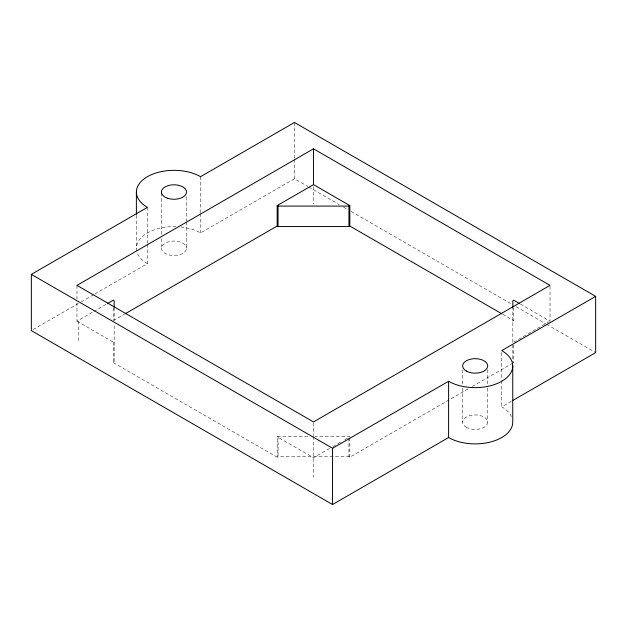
<?xml version="1.0" encoding="UTF-8"?>
<svg xmlns="http://www.w3.org/2000/svg" width="627" height="627" viewBox="0 0 627 627"><rect width="100%" height="100%" fill="white"/><g stroke="black" fill="none" stroke-linecap="round" stroke-linejoin="round"><path stroke-width="0.47" stroke-dasharray="3.13 2.35" d="M33.043 329.653L80.483 302.269M81.33 301.783L94.034 294.447M94.881 293.953L147.4 263.63L147.4 244.232M180.835 226.958A37.581 21.702 0 0 1 200.554 232.946L294.455 178.734L307.99 186.548M76.972 302.786L76.972 321.173L93.023 311.909M93.862 311.415L106.535 304.103M113.291 320.663L124.271 314.323M76.972 321.173L113.291 342.138L114.177 341.629M113.291 342.138L113.291 362.602L114.177 362.085L114.177 324.096M468.087 388.936L349.819 457.216L348.933 456.707L278.067 456.707L277.181 457.216L277.181 436.76L278.067 436.251L309.135 436.251M512.823 321.173L513.709 320.663L513.709 307.998M329.551 448.462L313.5 457.734L277.181 436.76M332.929 446.51L340.532 442.121M344.756 439.684L349.819 436.76L348.933 436.251L314.958 436.251M513.709 342.138L549.181 321.659M472.311 386.498L512.862 363.088M511.475 416.571A37.581 21.702 0 0 0 501.749 406.837L511.898 400.982M520.465 304.103L550.028 321.173L550.028 285.371M308.837 187.034L339.293 204.621M343.525 207.067L347.758 209.504M351.136 211.464L511.891 304.267M516.123 306.713L545.733 323.806M546.579 324.292L594.804 352.139M502.729 314.323L513.709 320.663M113.291 362.602L277.181 457.216M513.709 345.062L513.709 362.602L512.823 362.085L512.823 307.536M501.749 352.523L501.749 379.68M501.749 380.652L501.749 406.837M487.696 369.805L487.696 384.351M487.696 388.231L487.696 422.183M462.64 369.805L462.64 384.351M462.64 388.231L462.64 422.183M349.819 437.732L349.819 457.216M348.933 438.195L348.933 456.707M313.5 186.611L313.5 204.143M313.5 422.896L313.5 435.475M313.5 436.439L313.5 477.163M294.455 122.469L294.455 158.365M294.455 159.329L294.455 178.734M278.067 436.251L278.067 456.707M200.554 176.689L200.554 212.577M200.554 213.548L200.554 232.946M186.501 196.878L186.501 221.127M186.501 222.099L186.501 248.292A12.524 7.234 0 0 1 167.715 254.554A12.524 7.234 0 0 1 167.715 242.03A12.524 7.234 0 0 1 186.501 248.292M161.445 192.998L161.445 234.71M161.445 238.589L161.445 248.292M147.4 207.372L147.4 243.26M136.388 215.312L136.388 248.292M114.177 307.536L114.177 320.201M113.291 307.998L113.291 319.684M78.743 321.173L78.743 341.629M76.972 285.371L76.972 298.914M147.4 263.63A37.581 21.702 0 0 1 136.96 252.062M136.71 251.121A37.581 21.702 0 0 1 175.928 226.621M466.316 427.3A12.524 7.234 0 0 0 487.273 424.056A12.524 7.234 0 0 0 471.927 415.199A12.524 7.234 0 0 0 466.316 427.3"/><path stroke-width="0.94" d="M512.753 365.925L512.753 422.183A37.581 21.702 0 0 1 489.554 442.231A37.581 21.702 0 0 1 448.595 437.528L332.545 504.531L31.35 330.633L31.35 274.375L147.4 207.372A37.581 21.702 0 0 1 147.4 176.689A37.581 21.702 0 0 1 200.554 176.689L294.455 122.469L595.65 296.367L595.65 352.625L512.745 400.488M313.5 148.811L76.972 285.371L313.5 421.924L550.028 285.371L313.5 148.811L313.5 184.612L277.181 205.585L277.181 226.041L125.118 313.829M107.382 303.617L113.291 300.2L114.177 300.717L114.177 307.536M277.181 205.585L278.067 206.095L348.933 206.095L349.819 205.585L349.819 226.041L501.882 313.829M277.181 226.041L278.067 226.551L348.933 226.551L349.819 226.041M31.35 274.375L332.545 448.266L448.595 381.271A37.581 21.702 0 0 0 501.749 381.271A37.581 21.702 0 0 0 501.749 350.579L595.65 296.367M313.5 184.612L349.819 205.585M519.618 303.617L513.709 300.2L512.823 300.717L512.823 307.536M448.595 381.271L448.595 437.528M348.933 206.095L348.933 226.551M332.545 448.266L332.545 504.531M278.067 206.095L278.067 226.551M136.388 192.027L136.388 214.34M167.715 198.297A12.524 7.234 0 0 0 186.501 192.027A12.524 7.234 0 0 0 167.715 185.764A12.524 7.234 0 0 0 167.715 198.297M466.316 371.035A12.524 7.234 0 0 0 487.273 367.798A12.524 7.234 0 0 0 471.927 358.934A12.524 7.234 0 0 0 466.316 371.035"/></g></svg>
